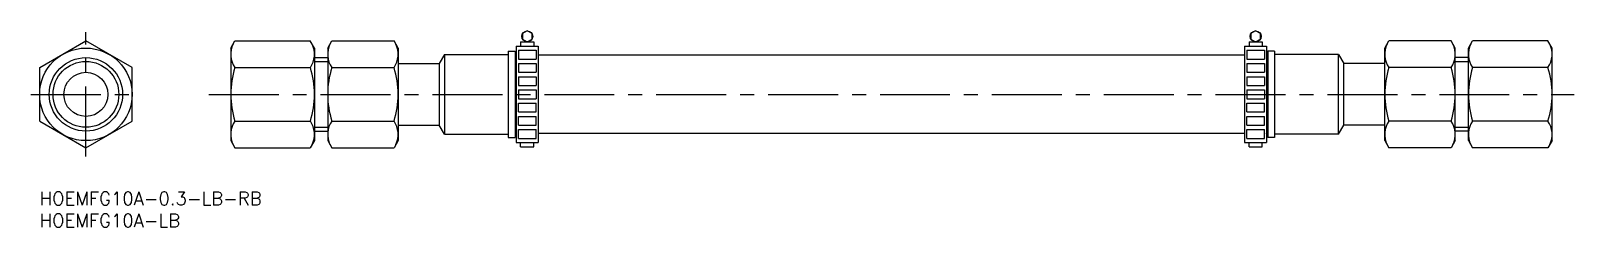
# Model space of a CAD drawing. Extents: x -2 to 348, y -8 to 37.
import ezdxf

# ---------------------------------------------------------------- set-up
doc = ezdxf.new("R2010")
doc.units = 0
doc.header["$LTSCALE"] = 0.5
doc.linetypes.add('CENTER', pattern=[50.8, 31.75, -6.35, 6.35, -6.35])
for name, color, linetype in [('MSM_CENTER', 1, 'CENTER'), ('MSM_CONTINUOUS', 7, 'CONTINUOUS'), ('MSM_NARROW', 5, 'CONTINUOUS'), ('MSM_PART_NUMBER', 7, 'CONTINUOUS')]:
    doc.layers.add(name, color=color, linetype=linetype)
doc.styles.get("Standard").update_dxf_attribs({"font": 'txt.shx', "height": 3, "bigfont": 'bigfont.shx'})

# ---------------------------------------------------------------- blocks, each defined once
blk = doc.blocks.new('*U9')
at = {"layer": 'MSM_PART_NUMBER'}
blk.add_text('HOEMFG10A-0.3-LB-RB', height=3, dxfattribs=at).set_placement((0, -3))
blk = doc.blocks.new('*U10')
at = {"layer": 'MSM_PART_NUMBER'}
blk.add_text('HOEMFG10A-LB', height=3, dxfattribs=at).set_placement((0, -8))

msp = doc.modelspace()

# ---------------------------------------------------------------- linework, layer by layer
at = {"layer": 'MSM_CENTER'}
for p, q in [((10.5, 8), (10.5, 36.25)), ((-2, 22.12), (23, 22.12)), ((38.39, 22.12), (348.39, 22.12))]:
    msp.add_line(p, q, dxfattribs=at)
at = {"layer": 'MSM_CONTINUOUS'}
for p, q in [((110.7, 36.52), (109.62, 35.9)), ((109.62, 35.9), (109.62, 34.65)), ((111.79, 35.9), (110.7, 36.52)), ((111.79, 34.65), (111.79, 35.9)), ((276.07, 36.52), (274.99, 35.9)), ((274.99, 35.9), (274.99, 34.65)), ((277.15, 35.9), (276.07, 36.52)), ((277.15, 34.65), (277.15, 35.9)), ((0, 28.19), (10.5, 34.25)), ((21, 28.19), (10.5, 34.25)), ((43.39, 32.62), (44.33, 34.25)), ((43.39, 32.62), (43.39, 11.62)), ((44.33, 34.25), (61.45, 34.25)), ((62.39, 32.62), (61.45, 34.25)), ((62.39, 32.62), (62.39, 11.62)), ((65.39, 32.62), (66.33, 34.25)), ((65.39, 32.62), (65.39, 11.62)), ((66.33, 34.25), (80.45, 34.25)), ((81.39, 32.62), (80.45, 34.25)), ((81.39, 32.62), (81.39, 11.62)), ((106.39, 31.92), (107.96, 31.92)), ((106.39, 31.92), (106.39, 12.32)), ((107.96, 31.92), (108.2, 31.02)), ((107.96, 31.92), (107.96, 12.32)), ((108.2, 33.02), (113.2, 33.02)), ((108.2, 33.02), (108.2, 11.22)), ((108.7, 32.12), (112.7, 32.12)), ((108.7, 32.12), (108.7, 30.12)), ((109.2, 34.02), (112.2, 34.02)), ((109.2, 34.02), (109.2, 33.02)), ((109.62, 34.65), (110.7, 34.02)), ((110.7, 34.02), (111.79, 34.65)), ((112.2, 34.02), (112.2, 33.02)), ((112.7, 32.12), (112.7, 30.12)), ((113.2, 33.02), (113.2, 11.22)), ((273.57, 33.02), (278.57, 33.02)), ((273.57, 33.02), (273.57, 11.22)), ((274.07, 32.12), (278.07, 32.12)), ((274.07, 32.12), (274.07, 30.12)), ((274.57, 34.02), (277.57, 34.02)), ((274.57, 34.02), (274.57, 33.02)), ((274.99, 34.65), (276.07, 34.02)), ((276.07, 34.02), (277.15, 34.65)), ((277.57, 34.02), (277.57, 33.02)), ((278.07, 32.12), (278.07, 30.12)), ((278.57, 33.02), (278.57, 11.22)), ((278.81, 31.92), (278.57, 31.02)), ((280.39, 31.92), (278.81, 31.92)), ((278.81, 31.92), (278.81, 12.32)), ((280.39, 31.92), (280.39, 12.32)), ((305.39, 32.62), (306.33, 34.25)), ((305.39, 11.62), (305.39, 32.62)), ((320.45, 34.25), (306.33, 34.25)), ((321.39, 32.62), (320.45, 34.25)), ((321.39, 11.62), (321.39, 32.62)), ((324.39, 32.62), (325.33, 34.25)), ((324.39, 11.62), (324.39, 32.62)), ((342.45, 34.25), (325.33, 34.25)), ((343.39, 32.62), (342.45, 34.25)), ((343.39, 11.62), (343.39, 32.62)), ((0, 16.06), (0, 28.19)), ((21, 16.06), (21, 28.19)), ((44.33, 28.19), (61.45, 28.19)), ((62.39, 30.46), (65.39, 30.46)), ((66.33, 28.19), (80.45, 28.19)), ((81.39, 29.12), (90.7, 29.12)), ((91.89, 31.17), (90.7, 29.12)), ((90.7, 29.12), (90.7, 15.12)), ((91.89, 31.17), (91.89, 13.07)), ((91.89, 31.17), (106.39, 31.17)), ((108.7, 30.12), (112.7, 30.12)), ((108.7, 29.12), (112.7, 29.12)), ((108.7, 29.12), (108.7, 27.12)), ((112.7, 29.12), (112.7, 27.12)), ((273.57, 31.02), (113.2, 31.02)), ((274.07, 30.12), (278.07, 30.12)), ((274.07, 29.12), (278.07, 29.12)), ((274.07, 29.12), (274.07, 27.12)), ((278.07, 29.12), (278.07, 27.12)), ((294.89, 31.17), (280.39, 31.17)), ((294.89, 13.07), (294.89, 31.17)), ((294.89, 31.17), (296.07, 29.12)), ((305.39, 29.12), (296.07, 29.12)), ((296.07, 15.12), (296.07, 29.12)), ((320.45, 28.19), (306.33, 28.19)), ((324.39, 30.46), (321.39, 30.46)), ((342.45, 28.19), (325.33, 28.19)), ((108.7, 27.12), (112.7, 27.12)), ((108.7, 26.12), (112.7, 26.12)), ((108.7, 26.12), (108.7, 24.12)), ((112.7, 26.12), (112.7, 24.12)), ((274.07, 27.12), (278.07, 27.12)), ((274.07, 26.12), (278.07, 26.12)), ((274.07, 26.12), (274.07, 24.12)), ((278.07, 26.12), (278.07, 24.12)), ((108.7, 24.12), (112.7, 24.12)), ((108.7, 23.12), (112.7, 23.12)), ((108.7, 23.12), (108.7, 21.12)), ((108.7, 21.12), (112.7, 21.12)), ((112.7, 23.12), (112.7, 21.12)), ((274.07, 24.12), (278.07, 24.12)), ((274.07, 23.12), (278.07, 23.12)), ((274.07, 23.12), (274.07, 21.12)), ((274.07, 21.12), (278.07, 21.12)), ((278.07, 23.12), (278.07, 21.12)), ((108.7, 20.12), (112.7, 20.12)), ((108.7, 18.12), (108.7, 20.12)), ((108.7, 18.12), (112.7, 18.12)), ((112.7, 18.12), (112.7, 20.12)), ((274.07, 20.12), (278.07, 20.12)), ((274.07, 18.12), (274.07, 20.12)), ((274.07, 18.12), (278.07, 18.12)), ((278.07, 18.12), (278.07, 20.12)), ((0, 16.06), (10.5, 10)), ((10.5, 10), (21, 16.06)), ((44.33, 16.06), (61.45, 16.06)), ((66.33, 16.06), (80.45, 16.06)), ((81.39, 15.12), (90.7, 15.12)), ((91.89, 13.07), (90.7, 15.12)), ((108.7, 17.12), (112.7, 17.12)), ((108.7, 15.12), (108.7, 17.12)), ((108.7, 15.12), (112.7, 15.12)), ((108.7, 14.12), (112.7, 14.12)), ((108.7, 12.12), (108.7, 14.12)), ((112.7, 15.12), (112.7, 17.12)), ((112.7, 12.12), (112.7, 14.12)), ((274.07, 17.12), (278.07, 17.12)), ((274.07, 15.12), (274.07, 17.12)), ((274.07, 15.12), (278.07, 15.12)), ((274.07, 14.12), (278.07, 14.12)), ((274.07, 12.12), (274.07, 14.12)), ((278.07, 15.12), (278.07, 17.12)), ((278.07, 12.12), (278.07, 14.12)), ((294.89, 13.07), (296.07, 15.12)), ((305.39, 15.12), (296.07, 15.12)), ((320.45, 16.06), (306.33, 16.06)), ((342.45, 16.06), (325.33, 16.06)), ((43.39, 11.62), (44.33, 10)), ((62.39, 11.62), (61.45, 10)), ((62.39, 13.79), (65.39, 13.79)), ((65.39, 11.62), (66.33, 10)), ((81.39, 11.62), (80.45, 10)), ((91.89, 13.07), (106.39, 13.07)), ((106.39, 12.32), (107.96, 12.32)), ((107.96, 12.32), (108.2, 13.22)), ((108.2, 11.22), (113.2, 11.22)), ((108.7, 12.12), (112.7, 12.12)), ((109.2, 10.22), (109.2, 11.22)), ((112.2, 10.22), (112.2, 11.22)), ((273.57, 13.22), (113.2, 13.22)), ((273.57, 11.22), (278.57, 11.22)), ((274.07, 12.12), (278.07, 12.12)), ((274.57, 10.22), (274.57, 11.22)), ((277.57, 10.22), (277.57, 11.22)), ((278.81, 12.32), (278.57, 13.22)), ((280.39, 12.32), (278.81, 12.32)), ((294.89, 13.07), (280.39, 13.07)), ((305.39, 11.62), (306.33, 10)), ((321.39, 11.62), (320.45, 10)), ((324.39, 13.79), (321.39, 13.79)), ((324.39, 11.62), (325.33, 10)), ((343.39, 11.62), (342.45, 10)), ((44.33, 10), (61.45, 10)), ((66.33, 10), (80.45, 10)), ((109.2, 10.22), (112.2, 10.22)), ((274.57, 10.22), (277.57, 10.22)), ((320.45, 10), (306.33, 10)), ((342.45, 10), (325.33, 10))]:
    msp.add_line(p, q, dxfattribs=at)
for centre, radius in [((110.7, 35.27), 1.25), ((276.07, 35.27), 1.25), ((10.5, 22.12), 10.5), ((10.5, 22.12), 7.47), ((10.5, 22.12), 5)]:
    msp.add_circle(centre, radius, dxfattribs=at)
for centre, radius, start, end in [((48.75, 31.22), 5.37, 154.3842, 214.3842), ((57.02, 31.22), 5.37, 325.6158, 25.6158), ((70.75, 31.22), 5.37, 154.3842, 214.3842), ((76.02, 31.22), 5.37, 325.6158, 25.6158), ((310.75, 31.22), 5.37, 154.3842, 214.3842), ((316.02, 31.22), 5.37, 325.6158, 25.6158), ((329.75, 31.22), 5.37, 154.3842, 214.3842), ((338.02, 31.22), 5.37, 325.6158, 25.6158), ((63.45, 22.12), 20.06, 162.412, 197.588), ((42.33, 22.12), 20.06, 342.412, 17.588), ((85.45, 22.12), 20.06, 162.412, 197.588), ((61.33, 22.12), 20.06, 342.412, 17.588), ((325.45, 22.12), 20.06, 162.412, 197.588), ((301.33, 22.12), 20.06, 342.412, 17.588), ((344.45, 22.12), 20.06, 162.412, 197.588), ((323.33, 22.12), 20.06, 342.412, 17.588), ((48.75, 13.03), 5.37, 145.6158, 205.6158), ((57.02, 13.03), 5.37, 334.3842, 34.3842), ((70.75, 13.03), 5.37, 145.6158, 205.6158), ((76.02, 13.03), 5.37, 334.3842, 34.3842), ((310.75, 13.03), 5.37, 145.6158, 205.6158), ((316.02, 13.03), 5.37, 334.3842, 34.3842), ((329.75, 13.03), 5.37, 145.6158, 205.6158), ((338.02, 13.03), 5.37, 334.3842, 34.3842)]:
    msp.add_arc(centre, radius, start, end, dxfattribs=at)
at = {"layer": 'MSM_NARROW'}
for p, q in [((62.39, 29.6), (65.39, 29.6)), ((321.39, 29.6), (324.39, 29.6)), ((62.39, 14.65), (65.39, 14.65)), ((321.39, 14.65), (324.39, 14.65))]:
    msp.add_line(p, q, dxfattribs=at)
msp.add_circle((10.5, 22.12), 8.33, dxfattribs=at)

# ---------------------------------------------------------------- block references
at = {"layer": 'MSM_CONTINUOUS'}
for name in ['*U9', '*U10']:
    msp.add_blockref(name, (0, 0), dxfattribs=at)

doc.saveas('drawing.dxf')
